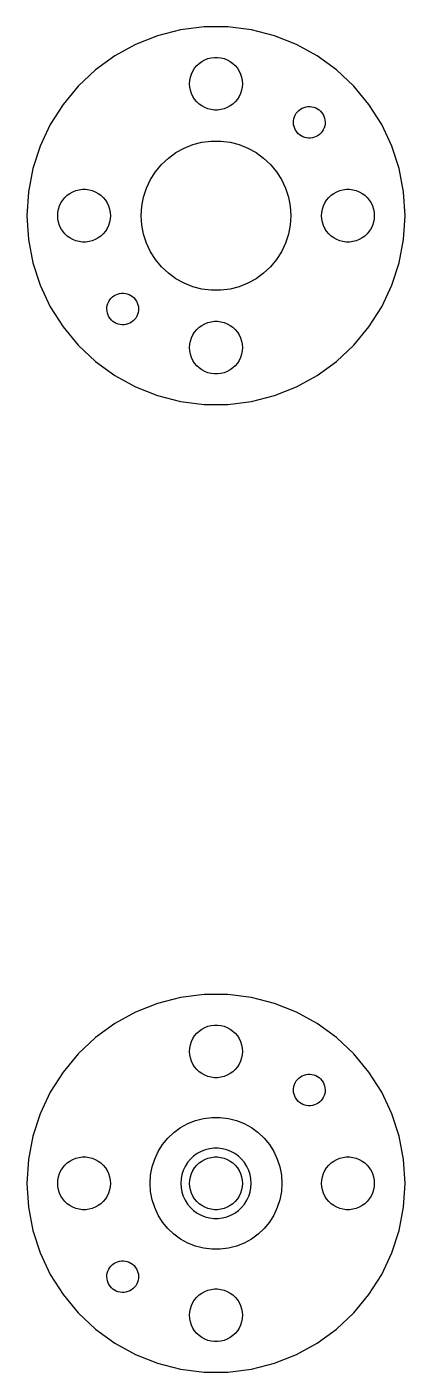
# Model space of a CAD drawing. Header units: metres. Extents: x -22 to 22, y -21 to 351.
# Drawn here: x -21.5 to 21.5, y -21.5 to 131.5 of the extents above; entities that cross this region are included whole.
import ezdxf

# ---------------------------------------------------------------- set-up
doc = ezdxf.new("R2010")
doc.units = ezdxf.units.M

msp = doc.modelspace()

# ---------------------------------------------------------------- linework, layer by layer
for p, q in [((-6.64386, 130.448), (-9.15425, 129.454)), ((-4.02869, 131.119), (-6.64386, 130.448)), ((-1.34999, 131.458), (-4.02869, 131.119)), ((1.34999, 131.458), (-1.34999, 131.458)), ((4.02869, 131.119), (1.34999, 131.458)), ((6.64386, 130.448), (4.02869, 131.119)), ((9.15425, 129.454), (6.64386, 130.448)), ((-9.15425, 129.454), (-11.5203, 128.153)), ((11.5203, 128.153), (9.15425, 129.454)), ((-11.5203, 128.153), (-13.7046, 126.566)), ((-2.42705, 126.763), (-2.1869, 127.054)), ((-2.1869, 127.054), (-1.91226, 127.312)), ((-1.91226, 127.312), (-1.60747, 127.533)), ((-1.60747, 127.533), (-1.27733, 127.714)), ((-1.27733, 127.714), (-0.927048, 127.853)), ((-0.927048, 127.853), (-0.562134, 127.947)), ((-0.562134, 127.947), (-0.18837, 127.994)), ((-0.18837, 127.994), (0.18837, 127.994)), ((0.18837, 127.994), (0.562134, 127.947)), ((0.562134, 127.947), (0.927048, 127.853)), ((0.927048, 127.853), (1.27733, 127.714)), ((1.27733, 127.714), (1.60747, 127.533)), ((1.60747, 127.533), (1.91226, 127.312)), ((1.91226, 127.312), (2.1869, 127.054)), ((2.1869, 127.054), (2.42705, 126.763)), ((13.7046, 126.566), (11.5203, 128.153)), ((-13.7046, 126.566), (-15.6728, 124.718)), ((-2.97633, 125.376), (-2.90575, 125.746)), ((-2.90575, 125.746), (-2.78932, 126.104)), ((-2.78932, 126.104), (-2.62891, 126.445)), ((-2.62891, 126.445), (-2.42705, 126.763)), ((2.42705, 126.763), (2.62891, 126.445)), ((2.62891, 126.445), (2.78932, 126.104)), ((2.78932, 126.104), (2.90575, 125.746)), ((2.90575, 125.746), (2.97633, 125.376)), ((15.6728, 124.718), (13.7046, 126.566)), ((-15.6728, 124.718), (-17.3939, 122.637)), ((-3, 125), (-2.97633, 125.376)), ((-2.97633, 124.624), (-3, 125)), ((-2.90575, 124.254), (-2.97633, 124.624)), ((-2.78932, 123.896), (-2.90575, 124.254)), ((-2.62891, 123.555), (-2.78932, 123.896)), ((2.78932, 123.896), (2.62891, 123.555)), ((2.90575, 124.254), (2.78932, 123.896)), ((2.97633, 124.624), (2.90575, 124.254)), ((2.97633, 125.376), (3, 125)), ((3, 125), (2.97633, 124.624)), ((17.3939, 122.637), (15.6728, 124.718)), ((-17.3939, 122.637), (-18.8406, 120.358)), ((-2.42705, 123.237), (-2.62891, 123.555)), ((-2.1869, 122.946), (-2.42705, 123.237)), ((-1.91226, 122.688), (-2.1869, 122.946)), ((-1.60747, 122.467), (-1.91226, 122.688)), ((-1.27733, 122.286), (-1.60747, 122.467)), ((1.60747, 122.467), (1.27733, 122.286)), ((1.91226, 122.688), (1.60747, 122.467)), ((2.1869, 122.946), (1.91226, 122.688)), ((2.42705, 123.237), (2.1869, 122.946)), ((2.62891, 123.555), (2.42705, 123.237)), ((10.015, 122.307), (10.2328, 122.368)), ((10.2328, 122.368), (10.4564, 122.401)), ((10.4564, 122.401), (10.6824, 122.405)), ((10.6824, 122.405), (10.9072, 122.382)), ((10.9072, 122.382), (11.1272, 122.33)), ((18.8406, 120.358), (17.3939, 122.637)), ((-0.927048, 122.147), (-1.27733, 122.286)), ((-0.562134, 122.053), (-0.927048, 122.147)), ((-0.18837, 122.006), (-0.562134, 122.053)), ((0.18837, 122.006), (-0.18837, 122.006)), ((0.562134, 122.053), (0.18837, 122.006)), ((0.927048, 122.147), (0.562134, 122.053)), ((1.27733, 122.286), (0.927048, 122.147)), ((8.81685, 120.795), (8.85455, 121.018)), ((8.85455, 121.018), (8.91989, 121.234)), ((8.91989, 121.234), (9.01183, 121.441)), ((9.01183, 121.441), (9.12892, 121.634)), ((9.12892, 121.634), (9.26933, 121.811)), ((9.26933, 121.811), (9.43083, 121.97)), ((9.43083, 121.97), (9.61089, 122.106)), ((9.61089, 122.106), (9.80666, 122.219)), ((9.80666, 122.219), (10.015, 122.307)), ((11.1272, 122.33), (11.3391, 122.251)), ((11.3391, 122.251), (11.5394, 122.147)), ((11.5394, 122.147), (11.7251, 122.018)), ((11.7251, 122.018), (11.8931, 121.866)), ((11.8931, 121.866), (12.0407, 121.695)), ((12.0407, 121.695), (12.1658, 121.507)), ((12.1658, 121.507), (12.2663, 121.305)), ((12.2663, 121.305), (12.3407, 121.091)), ((12.3407, 121.091), (12.3877, 120.87)), ((12.3877, 120.87), (12.4066, 120.645)), ((-18.8406, 120.358), (-19.9902, 117.915)), ((8.80739, 120.569), (8.81685, 120.795)), ((8.82631, 120.344), (8.80739, 120.569)), ((8.87331, 120.123), (8.82631, 120.344)), ((8.94765, 119.909), (8.87331, 120.123)), ((9.04814, 119.707), (8.94765, 119.909)), ((9.17323, 119.519), (9.04814, 119.707)), ((9.32094, 119.348), (9.17323, 119.519)), ((9.48892, 119.196), (9.32094, 119.348)), ((11.9447, 119.403), (11.7832, 119.244)), ((12.0851, 119.58), (11.9447, 119.403)), ((12.2022, 119.773), (12.0851, 119.58)), ((12.2941, 119.98), (12.2022, 119.773)), ((12.3594, 120.196), (12.2941, 119.98)), ((12.3971, 120.419), (12.3594, 120.196)), ((12.4066, 120.645), (12.3971, 120.419)), ((19.9902, 117.915), (18.8406, 120.358)), ((-19.9902, 117.915), (-20.8245, 115.347)), ((-3.61911, 117.691), (-2.62663, 118.084)), ((-2.62663, 118.084), (-1.59273, 118.349)), ((-1.59273, 118.349), (-0.533707, 118.483)), ((-0.533707, 118.483), (0.533707, 118.483)), ((0.533707, 118.483), (1.59273, 118.349)), ((1.59273, 118.349), (2.62663, 118.084)), ((2.62663, 118.084), (3.61911, 117.691)), ((9.67455, 119.067), (9.48892, 119.196)), ((9.87486, 118.963), (9.67455, 119.067)), ((10.0867, 118.884), (9.87486, 118.963)), ((10.3068, 118.832), (10.0867, 118.884)), ((10.5316, 118.809), (10.3068, 118.832)), ((10.7576, 118.813), (10.5316, 118.809)), ((10.9812, 118.846), (10.7576, 118.813)), ((11.199, 118.907), (10.9812, 118.846)), ((11.4073, 118.995), (11.199, 118.907)), ((11.6031, 119.108), (11.4073, 118.995)), ((11.7832, 119.244), (11.6031, 119.108)), ((20.8245, 115.347), (19.9902, 117.915)), ((-6.19623, 115.819), (-5.41809, 116.549)), ((-5.41809, 116.549), (-4.55452, 117.177)), ((-4.55452, 117.177), (-3.61911, 117.691)), ((3.61911, 117.691), (4.55452, 117.177)), ((4.55452, 117.177), (5.41809, 116.549)), ((5.41809, 116.549), (6.19623, 115.819)), ((-20.8245, 115.347), (-21.3305, 112.695)), ((-7.44859, 114.095), (-6.87663, 114.996)), ((-6.87663, 114.996), (-6.19623, 115.819)), ((6.19623, 115.819), (6.87663, 114.996)), ((6.87663, 114.996), (7.44859, 114.095)), ((21.3305, 112.695), (20.8245, 115.347)), ((-7.90309, 113.129), (-7.44859, 114.095)), ((7.44859, 114.095), (7.90309, 113.129)), ((-21.3305, 112.695), (-21.5, 110)), ((-17.6289, 111.445), (-17.427, 111.763)), ((-17.427, 111.763), (-17.1869, 112.054)), ((-17.1869, 112.054), (-16.9123, 112.312)), ((-16.9123, 112.312), (-16.6075, 112.533)), ((-16.6075, 112.533), (-16.2773, 112.714)), ((-16.2773, 112.714), (-15.927, 112.853)), ((-15.927, 112.853), (-15.5621, 112.947)), ((-15.5621, 112.947), (-15.1884, 112.994)), ((-15.1884, 112.994), (-14.8116, 112.994)), ((-14.8116, 112.994), (-14.4379, 112.947)), ((-14.4379, 112.947), (-14.0729, 112.853)), ((-14.0729, 112.853), (-13.7227, 112.714)), ((-13.7227, 112.714), (-13.3925, 112.533)), ((-13.3925, 112.533), (-13.0877, 112.312)), ((-13.0877, 112.312), (-12.8131, 112.054)), ((-12.8131, 112.054), (-12.5729, 111.763)), ((-12.5729, 111.763), (-12.3711, 111.445)), ((-8.43297, 111.065), (-8.23296, 112.114)), ((-8.23296, 112.114), (-7.90309, 113.129)), ((7.90309, 113.129), (8.23296, 112.114)), ((8.23296, 112.114), (8.43297, 111.065)), ((12.3711, 111.445), (12.5729, 111.763)), ((12.5729, 111.763), (12.8131, 112.054)), ((12.8131, 112.054), (13.0877, 112.312)), ((13.0877, 112.312), (13.3925, 112.533)), ((13.3925, 112.533), (13.7227, 112.714)), ((13.7227, 112.714), (14.0729, 112.853)), ((14.0729, 112.853), (14.4379, 112.947)), ((14.4379, 112.947), (14.8116, 112.994)), ((14.8116, 112.994), (15.1884, 112.994)), ((15.1884, 112.994), (15.5621, 112.947)), ((15.5621, 112.947), (15.927, 112.853)), ((15.927, 112.853), (16.2773, 112.714)), ((16.2773, 112.714), (16.6075, 112.533)), ((16.6075, 112.533), (16.9123, 112.312)), ((16.9123, 112.312), (17.1869, 112.054)), ((17.1869, 112.054), (17.427, 111.763)), ((17.427, 111.763), (17.6289, 111.445)), ((21.5, 110), (21.3305, 112.695)), ((-18, 110), (-17.9763, 110.376)), ((-17.9763, 110.376), (-17.9057, 110.746)), ((-17.9057, 110.746), (-17.7893, 111.104)), ((-17.7893, 111.104), (-17.6289, 111.445)), ((-12.3711, 111.445), (-12.2107, 111.104)), ((-12.2107, 111.104), (-12.0942, 110.746)), ((-12.0942, 110.746), (-12.0237, 110.376)), ((-12.0237, 110.376), (-12, 110)), ((-8.5, 110), (-8.43297, 111.065)), ((8.43297, 111.065), (8.5, 110)), ((12, 110), (12.0237, 110.376)), ((12.0237, 110.376), (12.0942, 110.746)), ((12.0942, 110.746), (12.2107, 111.104)), ((12.2107, 111.104), (12.3711, 111.445)), ((17.6289, 111.445), (17.7893, 111.104)), ((17.7893, 111.104), (17.9057, 110.746)), ((17.9057, 110.746), (17.9763, 110.376)), ((17.9763, 110.376), (18, 110)), ((-21.5, 110), (-21.3305, 107.305)), ((-17.9763, 109.624), (-18, 110)), ((-17.9057, 109.254), (-17.9763, 109.624)), ((-17.7893, 108.896), (-17.9057, 109.254)), ((-17.6289, 108.555), (-17.7893, 108.896)), ((-12.2107, 108.896), (-12.3711, 108.555)), ((-12.0942, 109.254), (-12.2107, 108.896)), ((-12.0237, 109.624), (-12.0942, 109.254)), ((-12, 110), (-12.0237, 109.624)), ((-8.43297, 108.935), (-8.5, 110)), ((-8.23296, 107.886), (-8.43297, 108.935)), ((8.43297, 108.935), (8.23296, 107.886)), ((8.5, 110), (8.43297, 108.935)), ((12.0237, 109.624), (12, 110)), ((12.0942, 109.254), (12.0237, 109.624)), ((12.2107, 108.896), (12.0942, 109.254)), ((12.3711, 108.555), (12.2107, 108.896)), ((17.7893, 108.896), (17.6289, 108.555)), ((17.9057, 109.254), (17.7893, 108.896)), ((17.9763, 109.624), (17.9057, 109.254)), ((18, 110), (17.9763, 109.624)), ((21.3305, 107.305), (21.5, 110)), ((-21.3305, 107.305), (-20.8245, 104.653)), ((-17.427, 108.237), (-17.6289, 108.555)), ((-17.1869, 107.946), (-17.427, 108.237)), ((-16.9123, 107.688), (-17.1869, 107.946)), ((-16.6075, 107.467), (-16.9123, 107.688)), ((-16.2773, 107.286), (-16.6075, 107.467)), ((-15.927, 107.147), (-16.2773, 107.286)), ((-15.5621, 107.053), (-15.927, 107.147)), ((-15.1884, 107.006), (-15.5621, 107.053)), ((-14.4379, 107.053), (-14.8116, 107.006)), ((-14.0729, 107.147), (-14.4379, 107.053)), ((-13.7227, 107.286), (-14.0729, 107.147)), ((-13.3925, 107.467), (-13.7227, 107.286)), ((-13.0877, 107.688), (-13.3925, 107.467)), ((-12.8131, 107.946), (-13.0877, 107.688)), ((-12.5729, 108.237), (-12.8131, 107.946)), ((-12.3711, 108.555), (-12.5729, 108.237)), ((-7.90309, 106.871), (-8.23296, 107.886)), ((8.23296, 107.886), (7.90309, 106.871)), ((12.5729, 108.237), (12.3711, 108.555)), ((12.8131, 107.946), (12.5729, 108.237)), ((13.0877, 107.688), (12.8131, 107.946)), ((13.3925, 107.467), (13.0877, 107.688)), ((13.7227, 107.286), (13.3925, 107.467)), ((14.0729, 107.147), (13.7227, 107.286)), ((14.4379, 107.053), (14.0729, 107.147)), ((14.8116, 107.006), (14.4379, 107.053)), ((15.5621, 107.053), (15.1884, 107.006)), ((15.927, 107.147), (15.5621, 107.053)), ((16.2773, 107.286), (15.927, 107.147)), ((16.6075, 107.467), (16.2773, 107.286)), ((16.9123, 107.688), (16.6075, 107.467)), ((17.1869, 107.946), (16.9123, 107.688)), ((17.427, 108.237), (17.1869, 107.946)), ((17.6289, 108.555), (17.427, 108.237)), ((20.8245, 104.653), (21.3305, 107.305)), ((-14.8116, 107.006), (-15.1884, 107.006)), ((-7.44859, 105.905), (-7.90309, 106.871)), ((-6.87663, 105.004), (-7.44859, 105.905)), ((7.44859, 105.905), (6.87663, 105.004)), ((7.90309, 106.871), (7.44859, 105.905)), ((15.1884, 107.006), (14.8116, 107.006)), ((-20.8245, 104.653), (-19.9902, 102.085)), ((-6.19623, 104.181), (-6.87663, 105.004)), ((-5.41809, 103.451), (-6.19623, 104.181)), ((6.19623, 104.181), (5.41809, 103.451)), ((6.87663, 105.004), (6.19623, 104.181)), ((19.9902, 102.085), (20.8245, 104.653)), ((-4.55452, 102.823), (-5.41809, 103.451)), ((-3.61911, 102.309), (-4.55452, 102.823)), ((4.55452, 102.823), (3.61911, 102.309)), ((5.41809, 103.451), (4.55452, 102.823)), ((-19.9902, 102.085), (-18.8406, 99.6423)), ((-11.6031, 100.892), (-11.4073, 101.005)), ((-11.4073, 101.005), (-11.199, 101.093)), ((-11.199, 101.093), (-10.9812, 101.154)), ((-10.9812, 101.154), (-10.7576, 101.187)), ((-10.7576, 101.187), (-10.5316, 101.191)), ((-10.5316, 101.191), (-10.3068, 101.168)), ((-10.3068, 101.168), (-10.0867, 101.116)), ((-10.0867, 101.116), (-9.87486, 101.037)), ((-9.87486, 101.037), (-9.67455, 100.933)), ((-9.67455, 100.933), (-9.48892, 100.804)), ((-2.62663, 101.916), (-3.61911, 102.309)), ((-1.59273, 101.651), (-2.62663, 101.916)), ((-0.533707, 101.517), (-1.59273, 101.651)), ((0.533707, 101.517), (-0.533707, 101.517)), ((1.59273, 101.651), (0.533707, 101.517)), ((2.62663, 101.916), (1.59273, 101.651)), ((3.61911, 102.309), (2.62663, 101.916)), ((18.8406, 99.6423), (19.9902, 102.085)), ((-18.8406, 99.6423), (-17.3939, 97.3626)), ((-12.4066, 99.3553), (-12.3971, 99.5812)), ((-12.3971, 99.5812), (-12.3594, 99.804)), ((-12.3594, 99.804), (-12.2941, 100.02)), ((-12.2941, 100.02), (-12.2022, 100.227)), ((-12.2022, 100.227), (-12.0851, 100.42)), ((-12.0851, 100.42), (-11.9447, 100.597)), ((-11.9447, 100.597), (-11.7832, 100.756)), ((-11.7832, 100.756), (-11.6031, 100.892)), ((-9.48892, 100.804), (-9.32094, 100.652)), ((-9.32094, 100.652), (-9.17323, 100.481)), ((-9.17323, 100.481), (-9.04814, 100.293)), ((-9.04814, 100.293), (-8.94765, 100.091)), ((-8.94765, 100.091), (-8.87331, 99.8771)), ((-8.87331, 99.8771), (-8.82631, 99.656)), ((-8.82631, 99.656), (-8.80739, 99.4307)), ((-8.80739, 99.4307), (-8.81685, 99.2048)), ((17.3939, 97.3626), (18.8406, 99.6423)), ((-12.3877, 99.1301), (-12.4066, 99.3553)), ((-12.3407, 98.909), (-12.3877, 99.1301)), ((-12.2663, 98.6955), (-12.3407, 98.909)), ((-12.1658, 98.493), (-12.2663, 98.6955)), ((-12.0407, 98.3047), (-12.1658, 98.493)), ((-11.8931, 98.1336), (-12.0407, 98.3047)), ((-11.7251, 97.9824), (-11.8931, 98.1336)), ((-11.5394, 97.8533), (-11.7251, 97.9824)), ((-9.61089, 97.8938), (-9.80666, 97.7807)), ((-9.43083, 98.0304), (-9.61089, 97.8938)), ((-9.26933, 98.1886), (-9.43083, 98.0304)), ((-9.12892, 98.3657), (-9.26933, 98.1886)), ((-9.01183, 98.5591), (-9.12892, 98.3657)), ((-8.91989, 98.7656), (-9.01183, 98.5591)), ((-8.85455, 98.982), (-8.91989, 98.7656)), ((-8.81685, 99.2048), (-8.85455, 98.982)), ((-0.927048, 97.8532), (-0.562134, 97.9469)), ((-0.562134, 97.9469), (-0.18837, 97.9941)), ((-0.18837, 97.9941), (0.18837, 97.9941)), ((0.18837, 97.9941), (0.562134, 97.9469)), ((0.562134, 97.9469), (0.927048, 97.8532)), ((-17.3939, 97.3626), (-15.6728, 95.2822)), ((-11.3391, 97.7486), (-11.5394, 97.8533)), ((-11.1272, 97.6698), (-11.3391, 97.7486)), ((-10.9072, 97.6182), (-11.1272, 97.6698)), ((-10.6824, 97.5946), (-10.9072, 97.6182)), ((-10.4564, 97.5993), (-10.6824, 97.5946)), ((-10.2328, 97.6323), (-10.4564, 97.5993)), ((-10.015, 97.6931), (-10.2328, 97.6323)), ((-9.80666, 97.7807), (-10.015, 97.6931)), ((-2.78932, 96.1044), (-2.62891, 96.4453)), ((-2.62891, 96.4453), (-2.42705, 96.7634)), ((-2.42705, 96.7634), (-2.1869, 97.0536)), ((-2.1869, 97.0536), (-1.91226, 97.3116)), ((-1.91226, 97.3116), (-1.60747, 97.533)), ((-1.60747, 97.533), (-1.27733, 97.7145)), ((-1.27733, 97.7145), (-0.927048, 97.8532)), ((0.927048, 97.8532), (1.27733, 97.7145)), ((1.27733, 97.7145), (1.60747, 97.533)), ((1.60747, 97.533), (1.91226, 97.3116)), ((1.91226, 97.3116), (2.1869, 97.0536)), ((2.1869, 97.0536), (2.42705, 96.7634)), ((2.42705, 96.7634), (2.62891, 96.4453)), ((2.62891, 96.4453), (2.78932, 96.1044)), ((15.6728, 95.2822), (17.3939, 97.3626)), ((-15.6728, 95.2822), (-13.7046, 93.434)), ((-3, 95), (-2.97633, 95.376)), ((-2.97633, 94.624), (-3, 95)), ((-2.97633, 95.376), (-2.90575, 95.7461)), ((-2.90575, 95.7461), (-2.78932, 96.1044)), ((2.78932, 96.1044), (2.90575, 95.7461)), ((2.90575, 95.7461), (2.97633, 95.376)), ((2.97633, 95.376), (3, 95)), ((3, 95), (2.97633, 94.624)), ((13.7046, 93.434), (15.6728, 95.2822)), ((-13.7046, 93.434), (-11.5203, 91.847)), ((-2.90575, 94.2539), (-2.97633, 94.624)), ((-2.78932, 93.8956), (-2.90575, 94.2539)), ((-2.62891, 93.5547), (-2.78932, 93.8956)), ((-2.42705, 93.2366), (-2.62891, 93.5547)), ((2.62891, 93.5547), (2.42705, 93.2366)), ((2.78932, 93.8956), (2.62891, 93.5547)), ((2.90575, 94.2539), (2.78932, 93.8956)), ((2.97633, 94.624), (2.90575, 94.2539)), ((11.5203, 91.847), (13.7046, 93.434)), ((-11.5203, 91.847), (-9.15425, 90.5462)), ((-2.1869, 92.9464), (-2.42705, 93.2366)), ((-1.91226, 92.6885), (-2.1869, 92.9464)), ((-1.60747, 92.467), (-1.91226, 92.6885)), ((-1.27733, 92.2855), (-1.60747, 92.467)), ((-0.927048, 92.1468), (-1.27733, 92.2855)), ((-0.562134, 92.0531), (-0.927048, 92.1468)), ((-0.18837, 92.0059), (-0.562134, 92.0531)), ((0.18837, 92.0059), (-0.18837, 92.0059)), ((0.562134, 92.0531), (0.18837, 92.0059)), ((0.927048, 92.1468), (0.562134, 92.0531)), ((1.27733, 92.2855), (0.927048, 92.1468)), ((1.60747, 92.467), (1.27733, 92.2855)), ((1.91226, 92.6885), (1.60747, 92.467)), ((2.1869, 92.9464), (1.91226, 92.6885)), ((2.42705, 93.2366), (2.1869, 92.9464)), ((9.15425, 90.5462), (11.5203, 91.847)), ((-9.15425, 90.5462), (-6.64386, 89.5523)), ((6.64386, 89.5523), (9.15425, 90.5462)), ((-6.64386, 89.5523), (-4.02869, 88.8808)), ((-4.02869, 88.8808), (-1.34999, 88.5424)), ((1.34999, 88.5424), (4.02869, 88.8808)), ((4.02869, 88.8808), (6.64386, 89.5523)), ((-1.34999, 88.5424), (1.34999, 88.5424)), ((-1.34999, 21.4576), (-4.02869, 21.1192)), ((1.34999, 21.4576), (-1.34999, 21.4576)), ((4.02869, 21.1192), (1.34999, 21.4576)), ((-6.64386, 20.4477), (-9.15425, 19.4538)), ((-4.02869, 21.1192), (-6.64386, 20.4477)), ((6.64386, 20.4477), (4.02869, 21.1192)), ((9.15425, 19.4538), (6.64386, 20.4477)), ((-9.15425, 19.4538), (-11.5203, 18.153)), ((11.5203, 18.153), (9.15425, 19.4538)), ((-11.5203, 18.153), (-13.7046, 16.566)), ((-2.42705, 16.7634), (-2.1869, 17.0536)), ((-2.1869, 17.0536), (-1.91226, 17.3115)), ((-1.91226, 17.3115), (-1.60747, 17.533)), ((-1.60747, 17.533), (-1.27733, 17.7145)), ((-1.27733, 17.7145), (-0.927048, 17.8532)), ((-0.927048, 17.8532), (-0.562134, 17.9469)), ((-0.562134, 17.9469), (-0.18837, 17.9941)), ((-0.18837, 17.9941), (0.18837, 17.9941)), ((0.18837, 17.9941), (0.562134, 17.9469)), ((0.562134, 17.9469), (0.927048, 17.8532)), ((0.927048, 17.8532), (1.27733, 17.7145)), ((1.27733, 17.7145), (1.60747, 17.533)), ((1.60747, 17.533), (1.91226, 17.3115)), ((1.91226, 17.3115), (2.1869, 17.0536)), ((2.1869, 17.0536), (2.42705, 16.7634)), ((13.7046, 16.566), (11.5203, 18.153)), ((-13.7046, 16.566), (-15.6728, 14.7178)), ((-3, 15), (-2.97633, 15.376)), ((-2.97633, 15.376), (-2.90575, 15.7461)), ((-2.90575, 15.7461), (-2.78932, 16.1044)), ((-2.78932, 16.1044), (-2.62891, 16.4453)), ((-2.62891, 16.4453), (-2.42705, 16.7634)), ((2.42705, 16.7634), (2.62891, 16.4453)), ((2.62891, 16.4453), (2.78932, 16.1044)), ((2.78932, 16.1044), (2.90575, 15.7461)), ((2.90575, 15.7461), (2.97633, 15.376)), ((2.97633, 15.376), (3, 15)), ((15.6728, 14.7178), (13.7046, 16.566)), ((-15.6728, 14.7178), (-17.3939, 12.6374)), ((-2.97633, 14.624), (-3, 15)), ((-2.90575, 14.2539), (-2.97633, 14.624)), ((-2.78932, 13.8956), (-2.90575, 14.2539)), ((-2.62891, 13.5547), (-2.78932, 13.8956)), ((2.78932, 13.8956), (2.62891, 13.5547)), ((2.90575, 14.2539), (2.78932, 13.8956)), ((2.97633, 14.624), (2.90575, 14.2539)), ((3, 15), (2.97633, 14.624)), ((17.3939, 12.6374), (15.6728, 14.7178)), ((-17.3939, 12.6374), (-18.8406, 10.3577)), ((-2.42705, 13.2366), (-2.62891, 13.5547)), ((-2.1869, 12.9464), (-2.42705, 13.2366)), ((-1.91226, 12.6884), (-2.1869, 12.9464)), ((-1.60747, 12.467), (-1.91226, 12.6884)), ((-1.27733, 12.2855), (-1.60747, 12.467)), ((-0.927048, 12.1468), (-1.27733, 12.2855)), ((1.27733, 12.2855), (0.927048, 12.1468)), ((1.60747, 12.467), (1.27733, 12.2855)), ((1.91226, 12.6884), (1.60747, 12.467)), ((2.1869, 12.9464), (1.91226, 12.6884)), ((2.42705, 13.2366), (2.1869, 12.9464)), ((2.62891, 13.5547), (2.42705, 13.2366)), ((9.80666, 12.2193), (10.015, 12.3069)), ((10.015, 12.3069), (10.2328, 12.3677)), ((10.2328, 12.3677), (10.4564, 12.4007)), ((10.4564, 12.4007), (10.6824, 12.4054)), ((10.6824, 12.4054), (10.9072, 12.3818)), ((10.9072, 12.3818), (11.1272, 12.3302)), ((11.1272, 12.3302), (11.3391, 12.2514)), ((11.3391, 12.2514), (11.5394, 12.1467)), ((18.8406, 10.3577), (17.3939, 12.6374)), ((-0.562134, 12.0531), (-0.927048, 12.1468)), ((-0.18837, 12.0059), (-0.562134, 12.0531)), ((0.18837, 12.0059), (-0.18837, 12.0059)), ((0.562134, 12.0531), (0.18837, 12.0059)), ((0.927048, 12.1468), (0.562134, 12.0531)), ((8.80739, 10.5693), (8.81685, 10.7952)), ((8.81685, 10.7952), (8.85455, 11.018)), ((8.85455, 11.018), (8.91989, 11.2344)), ((8.91989, 11.2344), (9.01183, 11.4409)), ((9.01183, 11.4409), (9.12892, 11.6343)), ((9.12892, 11.6343), (9.26933, 11.8114)), ((9.26933, 11.8114), (9.43083, 11.9696)), ((9.43083, 11.9696), (9.61089, 12.1062)), ((9.61089, 12.1062), (9.80666, 12.2193)), ((11.5394, 12.1467), (11.7251, 12.0176)), ((11.7251, 12.0176), (11.8931, 11.8664)), ((11.8931, 11.8664), (12.0407, 11.6953)), ((12.0407, 11.6953), (12.1658, 11.507)), ((12.1658, 11.507), (12.2663, 11.3045)), ((12.2663, 11.3045), (12.3407, 11.091)), ((12.3407, 11.091), (12.3877, 10.8699)), ((12.3877, 10.8699), (12.4066, 10.6447)), ((-18.8406, 10.3577), (-19.9902, 7.91467)), ((8.82631, 10.344), (8.80739, 10.5693)), ((8.87331, 10.1229), (8.82631, 10.344)), ((8.94765, 9.90947), (8.87331, 10.1229)), ((9.04814, 9.707), (8.94765, 9.90947)), ((9.17323, 9.51872), (9.04814, 9.707)), ((9.32094, 9.3476), (9.17323, 9.51872)), ((9.48892, 9.19635), (9.32094, 9.3476)), ((9.67455, 9.06734), (9.48892, 9.19635)), ((11.7832, 9.2444), (11.6031, 9.10774)), ((11.9447, 9.40256), (11.7832, 9.2444)), ((12.0851, 9.57971), (11.9447, 9.40256)), ((12.2022, 9.77306), (12.0851, 9.57971)), ((12.2941, 9.97957), (12.2022, 9.77306)), ((12.3594, 10.196), (12.2941, 9.97957)), ((12.3971, 10.4188), (12.3594, 10.196)), ((12.4066, 10.6447), (12.3971, 10.4188)), ((19.9902, 7.91467), (18.8406, 10.3577)), ((-19.9902, 7.91467), (-20.8245, 5.34683)), ((9.87486, 8.96262), (9.67455, 9.06734)), ((10.0867, 8.88382), (9.87486, 8.96262)), ((10.3068, 8.8322), (10.0867, 8.88382)), ((10.5316, 8.80858), (10.3068, 8.8322)), ((10.7576, 8.81331), (10.5316, 8.80858)), ((10.9812, 8.84633), (10.7576, 8.81331)), ((11.199, 8.90712), (10.9812, 8.84633)), ((11.4073, 8.99471), (11.199, 8.90712)), ((11.6031, 9.10774), (11.4073, 8.99471)), ((20.8245, 5.34683), (19.9902, 7.91467)), ((-4.78067, 5.77884), (-4.01869, 6.33246)), ((-4.01869, 6.33246), (-3.19334, 6.78619)), ((-3.19334, 6.78619), (-2.31763, 7.13292)), ((-2.31763, 7.13292), (-1.40535, 7.36714)), ((-1.40535, 7.36714), (-0.470917, 7.4852)), ((-0.470917, 7.4852), (0.470917, 7.4852)), ((0.470917, 7.4852), (1.40535, 7.36714)), ((1.40535, 7.36714), (2.31763, 7.13292)), ((2.31763, 7.13292), (3.19334, 6.78619)), ((3.19334, 6.78619), (4.01869, 6.33246)), ((4.01869, 6.33246), (4.78067, 5.77884)), ((-20.8245, 5.34683), (-21.3305, 2.69466)), ((-6.06763, 4.40839), (-5.46725, 5.13409)), ((-5.46725, 5.13409), (-4.78067, 5.77884)), ((4.78067, 5.77884), (5.46725, 5.13409)), ((5.46725, 5.13409), (6.06763, 4.40839)), ((21.3305, 2.69466), (20.8245, 5.34683)), ((-6.97331, 2.76093), (-6.5723, 3.61314)), ((-6.5723, 3.61314), (-6.06763, 4.40839)), ((-2.54968, 3.08205), (-2.91586, 2.73817)), ((-2.1433, 3.3773), (-2.54968, 3.08205)), ((-1.70311, 3.61929), (-2.1433, 3.3773)), ((-1.23605, 3.80421), (-1.70311, 3.61929)), ((-0.749512, 3.92914), (-1.23605, 3.80421)), ((-0.25116, 3.9921), (-0.749512, 3.92914)), ((0.25116, 3.9921), (-0.25116, 3.9921)), ((0.749512, 3.92914), (0.25116, 3.9921)), ((1.23605, 3.80421), (0.749512, 3.92914)), ((1.70311, 3.61929), (1.23605, 3.80421)), ((2.1433, 3.3773), (1.70311, 3.61929)), ((2.54968, 3.08205), (2.1433, 3.3773)), ((2.91586, 2.73817), (2.54968, 3.08205)), ((6.06763, 4.40839), (6.5723, 3.61314)), ((6.5723, 3.61314), (6.97331, 2.76093)), ((-21.3305, 2.69466), (-21.5, 0)), ((-17.6289, 1.44525), (-17.427, 1.76335)), ((-17.427, 1.76335), (-17.1869, 2.05363)), ((-17.1869, 2.05363), (-16.9123, 2.31154)), ((-16.9123, 2.31154), (-16.6075, 2.53297)), ((-16.6075, 2.53297), (-16.2773, 2.71448)), ((-16.2773, 2.71448), (-15.927, 2.85316)), ((-15.927, 2.85316), (-15.5621, 2.94685)), ((-15.5621, 2.94685), (-15.1884, 2.99408)), ((-15.1884, 2.99408), (-14.8116, 2.99408)), ((-14.8116, 2.99408), (-14.4379, 2.94685)), ((-14.4379, 2.94685), (-14.0729, 2.85316)), ((-14.0729, 2.85316), (-13.7227, 2.71448)), ((-13.7227, 2.71448), (-13.3925, 2.53297)), ((-13.3925, 2.53297), (-13.0877, 2.31154)), ((-13.0877, 2.31154), (-12.8131, 2.05363)), ((-12.8131, 2.05363), (-12.5729, 1.76335)), ((-12.5729, 1.76335), (-12.3711, 1.44525)), ((-7.44086, 0.939987), (-7.26436, 1.86517)), ((-7.26436, 1.86517), (-6.97331, 2.76093)), ((-3.50522, 1.927), (-3.7191, 1.47249)), ((-3.23605, 2.35114), (-3.50522, 1.927)), ((-2.91586, 2.73817), (-3.23605, 2.35114)), ((-2.62891, 1.44525), (-2.42705, 1.76335)), ((-2.42705, 1.76335), (-2.1869, 2.05363)), ((-2.1869, 2.05363), (-1.91226, 2.31154)), ((-1.91226, 2.31154), (-1.60747, 2.53297)), ((-1.60747, 2.53297), (-1.27733, 2.71448)), ((-1.27733, 2.71448), (-0.927048, 2.85316)), ((-0.927048, 2.85316), (-0.562134, 2.94685)), ((-0.562134, 2.94685), (-0.18837, 2.99408)), ((-0.18837, 2.99408), (0.18837, 2.99408)), ((0.18837, 2.99408), (0.562134, 2.94685)), ((0.562134, 2.94685), (0.927048, 2.85316)), ((0.927048, 2.85316), (1.27733, 2.71448)), ((1.27733, 2.71448), (1.60747, 2.53297)), ((1.60747, 2.53297), (1.91226, 2.31154)), ((1.91226, 2.31154), (2.1869, 2.05363)), ((2.1869, 2.05363), (2.42705, 1.76335)), ((2.42705, 1.76335), (2.62891, 1.44525)), ((3.23605, 2.35114), (2.91586, 2.73817)), ((3.50522, 1.927), (3.23605, 2.35114)), ((3.7191, 1.47249), (3.50522, 1.927)), ((6.97331, 2.76093), (7.26436, 1.86517)), ((7.26436, 1.86517), (7.44086, 0.939987)), ((12.3711, 1.44525), (12.5729, 1.76335)), ((12.5729, 1.76335), (12.8131, 2.05363)), ((12.8131, 2.05363), (13.0877, 2.31154)), ((13.0877, 2.31154), (13.3925, 2.53297)), ((13.3925, 2.53297), (13.7227, 2.71448)), ((13.7227, 2.71448), (14.0729, 2.85316)), ((14.0729, 2.85316), (14.4379, 2.94685)), ((14.4379, 2.94685), (14.8116, 2.99408)), ((14.8116, 2.99408), (15.1884, 2.99408)), ((15.1884, 2.99408), (15.5621, 2.94685)), ((15.5621, 2.94685), (15.927, 2.85316)), ((15.927, 2.85316), (16.2773, 2.71448)), ((16.2773, 2.71448), (16.6075, 2.53297)), ((16.6075, 2.53297), (16.9123, 2.31154)), ((16.9123, 2.31154), (17.1869, 2.05363)), ((17.1869, 2.05363), (17.427, 1.76335)), ((17.427, 1.76335), (17.6289, 1.44525)), ((21.5, 0), (21.3305, 2.69466)), ((-21.5, 0), (-21.3305, -2.69466)), ((-18, 0), (-17.9763, 0.375992)), ((-17.9763, -0.375992), (-18, 0)), ((-17.9763, 0.375992), (-17.9057, 0.746063)), ((-17.9057, 0.746063), (-17.7893, 1.10437)), ((-17.7893, 1.10437), (-17.6289, 1.44525)), ((-12.3711, 1.44525), (-12.2107, 1.10437)), ((-12.2107, 1.10437), (-12.0942, 0.746063)), ((-12.0942, 0.746063), (-12.0237, 0.375992)), ((-12.0237, 0.375992), (-12, 0)), ((-12, 0), (-12.0237, -0.375992)), ((-7.5, 0), (-7.44086, 0.939987)), ((-7.44086, -0.939987), (-7.5, 0)), ((-3.96844, 0.501328), (-4, 0)), ((-4, 0), (-3.96844, -0.501328)), ((-3.87433, 0.994751), (-3.96844, 0.501328)), ((-3.7191, 1.47249), (-3.87433, 0.994751)), ((-3, 0), (-2.97633, 0.375992)), ((-2.97633, -0.375992), (-3, 0)), ((-2.97633, 0.375992), (-2.90575, 0.746063)), ((-2.90575, 0.746063), (-2.78932, 1.10437)), ((-2.78932, 1.10437), (-2.62891, 1.44525)), ((2.62891, 1.44525), (2.78932, 1.10437)), ((2.78932, 1.10437), (2.90575, 0.746063)), ((2.90575, 0.746063), (2.97633, 0.375992)), ((2.97633, 0.375992), (3, 0)), ((3, 0), (2.97633, -0.375992)), ((3.87433, 0.994751), (3.7191, 1.47249)), ((3.96844, 0.501328), (3.87433, 0.994751)), ((4, 0), (3.96844, 0.501328)), ((3.96844, -0.501328), (4, 0)), ((7.44086, 0.939987), (7.5, 0)), ((7.5, 0), (7.44086, -0.939987)), ((12, 0), (12.0237, 0.375992)), ((12.0237, -0.375992), (12, 0)), ((12.0237, 0.375992), (12.0942, 0.746063)), ((12.0942, 0.746063), (12.2107, 1.10437)), ((12.2107, 1.10437), (12.3711, 1.44525)), ((17.6289, 1.44525), (17.7893, 1.10437)), ((17.7893, 1.10437), (17.9057, 0.746063)), ((17.9057, 0.746063), (17.9763, 0.375992)), ((17.9763, 0.375992), (18, 0)), ((18, 0), (17.9763, -0.375992)), ((21.3305, -2.69466), (21.5, 0)), ((-17.9057, -0.746063), (-17.9763, -0.375992)), ((-17.7893, -1.10437), (-17.9057, -0.746063)), ((-17.6289, -1.44525), (-17.7893, -1.10437)), ((-17.427, -1.76335), (-17.6289, -1.44525)), ((-12.3711, -1.44525), (-12.5729, -1.76335)), ((-12.2107, -1.10437), (-12.3711, -1.44525)), ((-12.0942, -0.746063), (-12.2107, -1.10437)), ((-12.0237, -0.375992), (-12.0942, -0.746063)), ((-7.26436, -1.86517), (-7.44086, -0.939987)), ((-3.96844, -0.501328), (-3.87433, -0.994751)), ((-3.87433, -0.994751), (-3.7191, -1.47249)), ((-3.7191, -1.47249), (-3.50522, -1.927)), ((-2.90575, -0.746063), (-2.97633, -0.375992)), ((-2.78932, -1.10437), (-2.90575, -0.746063)), ((-2.62891, -1.44525), (-2.78932, -1.10437)), ((-2.42705, -1.76335), (-2.62891, -1.44525)), ((2.62891, -1.44525), (2.42705, -1.76335)), ((2.78932, -1.10437), (2.62891, -1.44525)), ((2.90575, -0.746063), (2.78932, -1.10437)), ((2.97633, -0.375992), (2.90575, -0.746063)), ((3.50522, -1.927), (3.7191, -1.47249)), ((3.7191, -1.47249), (3.87433, -0.994751)), ((3.87433, -0.994751), (3.96844, -0.501328)), ((7.44086, -0.939987), (7.26436, -1.86517)), ((12.0942, -0.746063), (12.0237, -0.375992)), ((12.2107, -1.10437), (12.0942, -0.746063)), ((12.3711, -1.44525), (12.2107, -1.10437)), ((12.5729, -1.76335), (12.3711, -1.44525)), ((17.6289, -1.44525), (17.427, -1.76335)), ((17.7893, -1.10437), (17.6289, -1.44525)), ((17.9057, -0.746063), (17.7893, -1.10437)), ((17.9763, -0.375992), (17.9057, -0.746063)), ((-21.3305, -2.69466), (-20.8245, -5.34683)), ((-17.1869, -2.05363), (-17.427, -1.76335)), ((-16.9123, -2.31154), (-17.1869, -2.05363)), ((-16.6075, -2.53297), (-16.9123, -2.31154)), ((-16.2773, -2.71448), (-16.6075, -2.53297)), ((-15.927, -2.85316), (-16.2773, -2.71448)), ((-15.5621, -2.94685), (-15.927, -2.85316)), ((-15.1884, -2.99408), (-15.5621, -2.94685)), ((-14.8116, -2.99408), (-15.1884, -2.99408)), ((-14.4379, -2.94685), (-14.8116, -2.99408)), ((-14.0729, -2.85316), (-14.4379, -2.94685)), ((-13.7227, -2.71448), (-14.0729, -2.85316)), ((-13.3925, -2.53297), (-13.7227, -2.71448)), ((-13.0877, -2.31154), (-13.3925, -2.53297)), ((-12.8131, -2.05363), (-13.0877, -2.31154)), ((-12.5729, -1.76335), (-12.8131, -2.05363)), ((-6.97331, -2.76093), (-7.26436, -1.86517)), ((-6.5723, -3.61314), (-6.97331, -2.76093)), ((-3.50522, -1.927), (-3.23605, -2.35114)), ((-3.23605, -2.35114), (-2.91586, -2.73817)), ((-2.91586, -2.73817), (-2.54968, -3.08205)), ((-2.1869, -2.05363), (-2.42705, -1.76335)), ((-1.91226, -2.31154), (-2.1869, -2.05363)), ((-1.60747, -2.53297), (-1.91226, -2.31154)), ((-1.27733, -2.71448), (-1.60747, -2.53297)), ((-0.927048, -2.85316), (-1.27733, -2.71448)), ((-0.562134, -2.94685), (-0.927048, -2.85316)), ((-0.18837, -2.99408), (-0.562134, -2.94685)), ((0.18837, -2.99408), (-0.18837, -2.99408)), ((0.562134, -2.94685), (0.18837, -2.99408)), ((0.927048, -2.85316), (0.562134, -2.94685)), ((1.27733, -2.71448), (0.927048, -2.85316)), ((1.60747, -2.53297), (1.27733, -2.71448)), ((1.91226, -2.31154), (1.60747, -2.53297)), ((2.1869, -2.05363), (1.91226, -2.31154)), ((2.42705, -1.76335), (2.1869, -2.05363)), ((2.54968, -3.08205), (2.91586, -2.73817)), ((2.91586, -2.73817), (3.23605, -2.35114)), ((3.23605, -2.35114), (3.50522, -1.927)), ((6.97331, -2.76093), (6.5723, -3.61314)), ((7.26436, -1.86517), (6.97331, -2.76093)), ((12.8131, -2.05363), (12.5729, -1.76335)), ((13.0877, -2.31154), (12.8131, -2.05363)), ((13.3925, -2.53297), (13.0877, -2.31154)), ((13.7227, -2.71448), (13.3925, -2.53297)), ((14.0729, -2.85316), (13.7227, -2.71448)), ((14.4379, -2.94685), (14.0729, -2.85316)), ((14.8116, -2.99408), (14.4379, -2.94685)), ((15.1884, -2.99408), (14.8116, -2.99408)), ((15.5621, -2.94685), (15.1884, -2.99408)), ((15.927, -2.85316), (15.5621, -2.94685)), ((16.2773, -2.71448), (15.927, -2.85316)), ((16.6075, -2.53297), (16.2773, -2.71448)), ((16.9123, -2.31154), (16.6075, -2.53297)), ((17.1869, -2.05363), (16.9123, -2.31154)), ((17.427, -1.76335), (17.1869, -2.05363)), ((20.8245, -5.34683), (21.3305, -2.69466)), ((-6.06763, -4.40839), (-6.5723, -3.61314)), ((-5.46725, -5.13409), (-6.06763, -4.40839)), ((-2.54968, -3.08205), (-2.1433, -3.3773)), ((-2.1433, -3.3773), (-1.70311, -3.61929)), ((-1.70311, -3.61929), (-1.23605, -3.80421)), ((-1.23605, -3.80421), (-0.749512, -3.92914)), ((-0.749512, -3.92914), (-0.25116, -3.9921)), ((-0.25116, -3.9921), (0.25116, -3.9921)), ((0.25116, -3.9921), (0.749512, -3.92914)), ((0.749512, -3.92914), (1.23605, -3.80421)), ((1.23605, -3.80421), (1.70311, -3.61929)), ((1.70311, -3.61929), (2.1433, -3.3773)), ((2.1433, -3.3773), (2.54968, -3.08205)), ((6.06763, -4.40839), (5.46725, -5.13409)), ((6.5723, -3.61314), (6.06763, -4.40839)), ((-20.8245, -5.34683), (-19.9902, -7.91467)), ((-4.78067, -5.77884), (-5.46725, -5.13409)), ((-4.01869, -6.33246), (-4.78067, -5.77884)), ((4.78067, -5.77884), (4.01869, -6.33246)), ((5.46725, -5.13409), (4.78067, -5.77884)), ((19.9902, -7.91467), (20.8245, -5.34683)), ((-3.19334, -6.78619), (-4.01869, -6.33246)), ((-2.31763, -7.13292), (-3.19334, -6.78619)), ((-1.40535, -7.36714), (-2.31763, -7.13292)), ((-0.470917, -7.4852), (-1.40535, -7.36714)), ((0.470917, -7.4852), (-0.470917, -7.4852)), ((1.40535, -7.36714), (0.470917, -7.4852)), ((2.31763, -7.13292), (1.40535, -7.36714)), ((3.19334, -6.78619), (2.31763, -7.13292)), ((4.01869, -6.33246), (3.19334, -6.78619)), ((-19.9902, -7.91467), (-18.8406, -10.3577)), ((-11.7832, -9.2444), (-11.6031, -9.10774)), ((-11.6031, -9.10774), (-11.4073, -8.99471)), ((-11.4073, -8.99471), (-11.199, -8.90712)), ((-11.199, -8.90712), (-10.9812, -8.84633)), ((-10.9812, -8.84633), (-10.7576, -8.81331)), ((-10.7576, -8.81331), (-10.5316, -8.80858)), ((-10.5316, -8.80858), (-10.3068, -8.8322)), ((-10.3068, -8.8322), (-10.0867, -8.88382)), ((-10.0867, -8.88382), (-9.87486, -8.96262)), ((-9.87486, -8.96262), (-9.67455, -9.06734)), ((-9.67455, -9.06734), (-9.48892, -9.19635)), ((18.8406, -10.3577), (19.9902, -7.91467)), ((-18.8406, -10.3577), (-17.3939, -12.6374)), ((-12.4066, -10.6447), (-12.3971, -10.4188)), ((-12.3877, -10.8699), (-12.4066, -10.6447)), ((-12.3971, -10.4188), (-12.3594, -10.196)), ((-12.3594, -10.196), (-12.2941, -9.97957)), ((-12.2941, -9.97957), (-12.2022, -9.77306)), ((-12.2022, -9.77306), (-12.0851, -9.57971)), ((-12.0851, -9.57971), (-11.9447, -9.40256)), ((-11.9447, -9.40256), (-11.7832, -9.2444)), ((-9.48892, -9.19635), (-9.32094, -9.3476)), ((-9.32094, -9.3476), (-9.17323, -9.51872)), ((-9.17323, -9.51872), (-9.04814, -9.707)), ((-9.04814, -9.707), (-8.94765, -9.90947)), ((-8.94765, -9.90947), (-8.87331, -10.1229)), ((-8.87331, -10.1229), (-8.82631, -10.344)), ((-8.82631, -10.344), (-8.80739, -10.5693)), ((-8.80739, -10.5693), (-8.81685, -10.7952)), ((17.3939, -12.6374), (18.8406, -10.3577)), ((-12.3407, -11.091), (-12.3877, -10.8699)), ((-12.2663, -11.3045), (-12.3407, -11.091)), ((-12.1658, -11.507), (-12.2663, -11.3045)), ((-12.0407, -11.6953), (-12.1658, -11.507)), ((-11.8931, -11.8664), (-12.0407, -11.6953)), ((-11.7251, -12.0176), (-11.8931, -11.8664)), ((-11.5394, -12.1467), (-11.7251, -12.0176)), ((-11.3391, -12.2514), (-11.5394, -12.1467)), ((-9.80666, -12.2193), (-10.015, -12.3069)), ((-9.61089, -12.1062), (-9.80666, -12.2193)), ((-9.43083, -11.9696), (-9.61089, -12.1062)), ((-9.26933, -11.8114), (-9.43083, -11.9696)), ((-9.12892, -11.6343), (-9.26933, -11.8114)), ((-9.01183, -11.4409), (-9.12892, -11.6343)), ((-8.91989, -11.2344), (-9.01183, -11.4409)), ((-8.85455, -11.018), (-8.91989, -11.2344)), ((-8.81685, -10.7952), (-8.85455, -11.018)), ((-1.27733, -12.2855), (-0.927048, -12.1468)), ((-0.927048, -12.1468), (-0.562134, -12.0531)), ((-0.562134, -12.0531), (-0.18837, -12.0059)), ((-0.18837, -12.0059), (0.18837, -12.0059)), ((0.18837, -12.0059), (0.562134, -12.0531)), ((0.562134, -12.0531), (0.927048, -12.1468)), ((0.927048, -12.1468), (1.27733, -12.2855)), ((-17.3939, -12.6374), (-15.6728, -14.7178)), ((-11.1272, -12.3302), (-11.3391, -12.2514)), ((-10.9072, -12.3818), (-11.1272, -12.3302)), ((-10.6824, -12.4054), (-10.9072, -12.3818)), ((-10.4564, -12.4007), (-10.6824, -12.4054)), ((-10.2328, -12.3677), (-10.4564, -12.4007)), ((-10.015, -12.3069), (-10.2328, -12.3677)), ((-2.78932, -13.8956), (-2.62891, -13.5547)), ((-2.62891, -13.5547), (-2.42705, -13.2366)), ((-2.42705, -13.2366), (-2.1869, -12.9464)), ((-2.1869, -12.9464), (-1.91226, -12.6884)), ((-1.91226, -12.6884), (-1.60747, -12.467)), ((-1.60747, -12.467), (-1.27733, -12.2855)), ((1.27733, -12.2855), (1.60747, -12.467)), ((1.60747, -12.467), (1.91226, -12.6884)), ((1.91226, -12.6884), (2.1869, -12.9464)), ((2.1869, -12.9464), (2.42705, -13.2366)), ((2.42705, -13.2366), (2.62891, -13.5547)), ((2.62891, -13.5547), (2.78932, -13.8956)), ((15.6728, -14.7178), (17.3939, -12.6374)), ((-15.6728, -14.7178), (-13.7046, -16.566)), ((-3, -15), (-2.97633, -14.624)), ((-2.97633, -15.376), (-3, -15)), ((-2.97633, -14.624), (-2.90575, -14.2539)), ((-2.90575, -14.2539), (-2.78932, -13.8956)), ((2.78932, -13.8956), (2.90575, -14.2539)), ((2.90575, -14.2539), (2.97633, -14.624)), ((2.97633, -14.624), (3, -15)), ((3, -15), (2.97633, -15.376)), ((13.7046, -16.566), (15.6728, -14.7178)), ((-13.7046, -16.566), (-11.5203, -18.153)), ((-2.90575, -15.7461), (-2.97633, -15.376)), ((-2.78932, -16.1044), (-2.90575, -15.7461)), ((-2.62891, -16.4453), (-2.78932, -16.1044)), ((-2.42705, -16.7634), (-2.62891, -16.4453)), ((-2.1869, -17.0536), (-2.42705, -16.7634)), ((2.42705, -16.7634), (2.1869, -17.0536)), ((2.62891, -16.4453), (2.42705, -16.7634)), ((2.78932, -16.1044), (2.62891, -16.4453)), ((2.90575, -15.7461), (2.78932, -16.1044)), ((2.97633, -15.376), (2.90575, -15.7461)), ((11.5203, -18.153), (13.7046, -16.566)), ((-11.5203, -18.153), (-9.15425, -19.4538)), ((-1.91226, -17.3115), (-2.1869, -17.0536)), ((-1.60747, -17.533), (-1.91226, -17.3115)), ((-1.27733, -17.7145), (-1.60747, -17.533)), ((-0.927048, -17.8532), (-1.27733, -17.7145)), ((-0.562134, -17.9469), (-0.927048, -17.8532)), ((-0.18837, -17.9941), (-0.562134, -17.9469)), ((0.18837, -17.9941), (-0.18837, -17.9941)), ((0.562134, -17.9469), (0.18837, -17.9941)), ((0.927048, -17.8532), (0.562134, -17.9469)), ((1.27733, -17.7145), (0.927048, -17.8532)), ((1.60747, -17.533), (1.27733, -17.7145)), ((1.91226, -17.3115), (1.60747, -17.533)), ((2.1869, -17.0536), (1.91226, -17.3115)), ((9.15425, -19.4538), (11.5203, -18.153)), ((-9.15425, -19.4538), (-6.64386, -20.4477)), ((6.64386, -20.4477), (9.15425, -19.4538)), ((-6.64386, -20.4477), (-4.02869, -21.1192)), ((-4.02869, -21.1192), (-1.34999, -21.4576)), ((1.34999, -21.4576), (4.02869, -21.1192)), ((4.02869, -21.1192), (6.64386, -20.4477)), ((-1.34999, -21.4576), (1.34999, -21.4576))]:
    msp.add_line(p, q)

doc.saveas('drawing.dxf')
